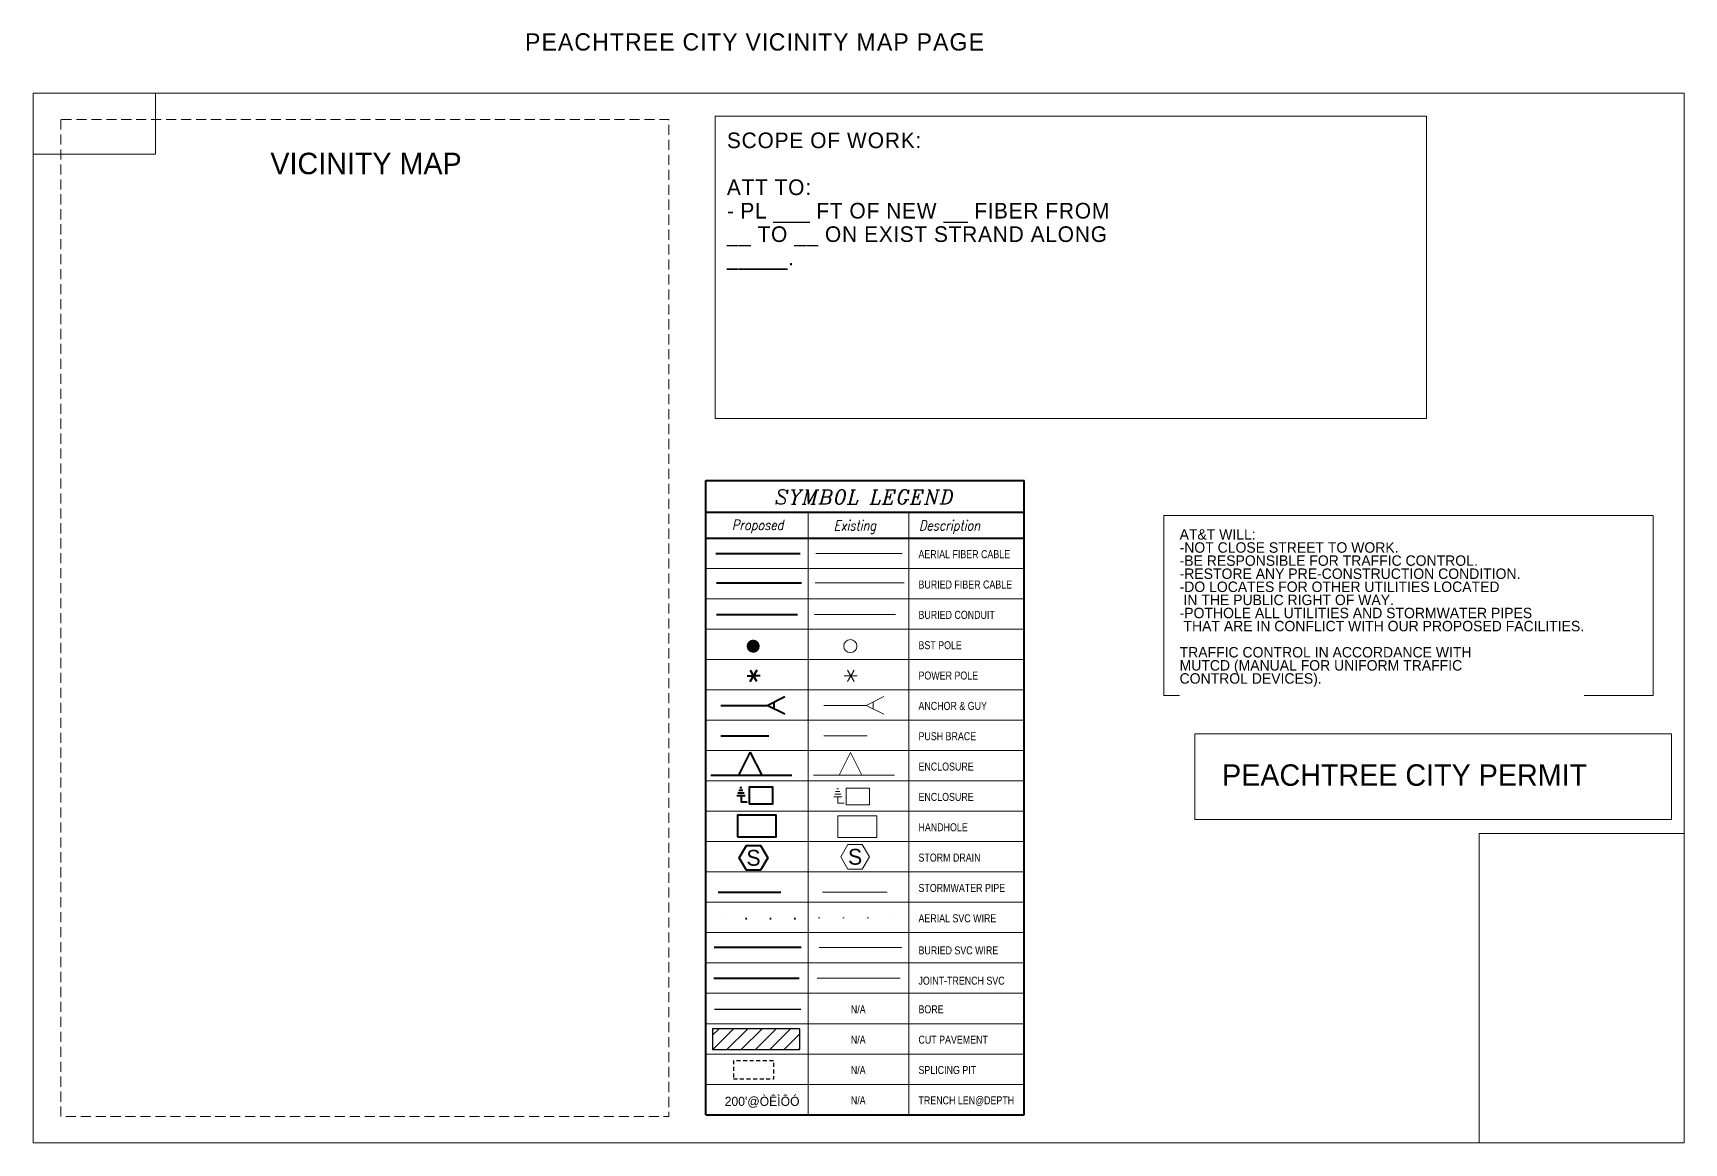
# Model space of a CAD drawing. Header units: feet. Extents: x -16154 to 3860, y -1534289809 to -1534279773.
# Drawn here: x -16133 to -14499, y -1534289431 to -1534288333 of the extents above; entities that cross this region are included whole.
import ezdxf
from ezdxf.enums import TextEntityAlignment as Align

# ---------------------------------------------------------------- set-up
doc = ezdxf.new("R2010")
doc.units = ezdxf.units.FT
doc.header["$MEASUREMENT"] = 0
for name, pattern in [('AerialDrop', [3, 0, -1.5, -1.5]), ('Buried', [41.5, 10, -0.75, -0.75, 30]), ('BurInnerduct', [41.5, 10, -0.75, -0.75, 30]), ('DGN Style 2', [6.514387, 3.908632, -2.605755]), ('Fence', [6.2, 2.5, -0.6, -0.6, 2.5])]:
    doc.linetypes.add(name, pattern=pattern)
for name, color, linetype, lineweight in [('Level 11', 7, 'Continuous', 0), ('Level 14', 7, 'Continuous', 0), ('Level 18', 7, 'Continuous', 0), ('Level 19', 7, 'Continuous', 0), ('Level 3', 7, 'Continuous', 0), ('Level 5', 7, 'Continuous', 0), ('Level 63', 7, 'Continuous', 0), ('Level 8', 7, 'Continuous', 0)]:
    doc.layers.add(name, color=color, linetype=linetype, lineweight=lineweight)
doc.styles.add('Style-ENGINEERING', font='ENGINEERING.shx')
doc.styles.add('Style-font000', font='font000.shx')
doc.styles.add('Style-font001', font='font001.shx')
doc.styles.add('Style-ITALICS', font='ITALICS.shx')
doc.styles.add('TelcoFixed', font='font000.shx', dxfattribs={"height": 9})
doc.styles.add('TelcoFixedNoMask', font='font000.shx', dxfattribs={"height": 9})

# ---------------------------------------------------------------- blocks, each defined once
blk = doc.blocks.new('NWPOLE_13')
at = {"layer": 'Level 5', "linetype": 'Continuous', "lineweight": 40}
h = blk.add_hatch(color=1, dxfattribs=at)
edge = h.paths.add_edge_path()
edge.add_arc((0, 0), 0.00322, 0, 360)
blk = doc.blocks.new('EXPOLE_2')
at = {"layer": 'Level 5', "color": 150, "linetype": 'Continuous', "lineweight": 13}
blk.add_circle((0, 0), 0.00322, dxfattribs=at)
blk = doc.blocks.new('MHE_2')
at = {"layer": 'Level 11', "color": 52, "linetype": 'Continuous', "lineweight": 13, "flags": 128}
blk.add_lwpolyline([(-0.00955, -0.00528), (0.00955, -0.00528), (0.00955, 0.00528), (-0.00955, 0.00528)], close=True, dxfattribs=at)
blk = doc.blocks.new('MHP_2')
at = {"layer": 'Level 11', "color": 1, "linetype": 'Continuous', "lineweight": 40, "flags": 128}
blk.add_lwpolyline([(-0.00955, -0.00528), (0.00955, -0.00528), (0.00955, 0.00528), (-0.00955, 0.00528)], close=True, dxfattribs=at)
blk = doc.blocks.new('ANCHP_2')
at = {"layer": 'Level 5', "color": 1, "linetype": 'Continuous', "lineweight": 40}
for p, q in [((0, 0), (0.00871, 0.0043)), ((0.00866, -0.00434), (0, 0)), ((0.00344, -0.00169), (0.00344, 0.00167))]:
    blk.add_line(p, q, dxfattribs=at)
blk = doc.blocks.new('ANCHE_2')
at = {"layer": 'Level 5', "color": 150, "linetype": 'Continuous', "lineweight": 13}
for p, q in [((0, 0), (0.00871, 0.0043)), ((0.00866, -0.00434), (0, 0)), ((0.00344, -0.00169), (0.00344, 0.00167))]:
    blk.add_line(p, q, dxfattribs=at)
blk = doc.blocks.new('POPOLE_4')
at = {"layer": 'Level 5', "color": 150, "linetype": 'Continuous', "lineweight": 13}
for p in [(-0.00161, 0.0028), (0.00161, 0.00279), (-0.00322, 0), (-0.00161, -0.00279), (0.00322, 0), (0.00161, -0.00279)]:
    blk.add_line(p, (0, 0), dxfattribs=at)
blk = doc.blocks.new('POPOLP_2')
at = {"layer": 'Level 5', "color": 1, "linetype": 'Continuous', "lineweight": 40}
for p in [(-0.00161, 0.0028), (0.00161, 0.00279), (-0.00322, 0), (-0.00161, -0.00279), (0.00322, 0), (0.00161, -0.00279)]:
    blk.add_line(p, (0, 0), dxfattribs=at)
blk = doc.blocks.new('ONUE_2')
at = {"layer": 'Level 14', "color": 135, "linetype": 'Continuous', "lineweight": 13, "flags": 128}
for points in [[(-0.0432, 0.0047), (-0.0316, 0.0047)], [(-0.0414, 0.0098), (-0.0338, 0.0098)], [(-0.0394, 0.0148), (-0.0358, 0.0148)], [(-0.045, -0.0003), (-0.0298, -0.0003)], [(-0.0374, -0.0003), (-0.0374, -0.012), (-0.0257, -0.012)]]:
    blk.add_lwpolyline(points, dxfattribs=at)
blk.add_lwpolyline([(-0.0219, -0.0156), (0.0219, -0.0156), (0.0219, 0.0156), (-0.0219, 0.0156)], close=True, dxfattribs=at)
blk = doc.blocks.new('ONUP_2')
at = {"layer": 'Level 14', "color": 1, "linetype": 'Continuous', "lineweight": 40, "flags": 128}
for points in [[(-0.0432, 0.0047), (-0.0316, 0.0047)], [(-0.0414, 0.0098), (-0.0338, 0.0098)], [(-0.0394, 0.0148), (-0.0358, 0.0148)], [(-0.045, -0.0003), (-0.0298, -0.0003)], [(-0.0374, -0.0003), (-0.0374, -0.012), (-0.0257, -0.012)]]:
    blk.add_lwpolyline(points, dxfattribs=at)
blk.add_lwpolyline([(-0.0219, -0.0156), (0.0219, -0.0156), (0.0219, 0.0156), (-0.0219, 0.0156)], close=True, dxfattribs=at)
blk = doc.blocks.new('STELPE')
at = {"layer": 'Level 5', "color": 7, "linetype": 'Continuous', "lineweight": 40, "flags": 128}
blk.add_lwpolyline([(3.57, 0), (1.78, -3.09), (-1.78, -3.09), (-3.57, 0), (-1.78, 3.09), (1.78, 3.09)], close=True, dxfattribs=at)
at = {"layer": 'Level 5', "color": 7, "linetype": 'Continuous', "lineweight": 40, "style": 'Style-ENGINEERING'}
blk.add_text('S', height=3.96, dxfattribs=at).set_placement((0, 0), align=Align.MIDDLE_CENTER)
blk = doc.blocks.new('STELPE_1')
at = {"layer": 'Level 5', "color": 7, "linetype": 'Continuous', "lineweight": 13, "flags": 128}
blk.add_lwpolyline([(3.57, 0), (1.78, -3.09), (-1.78, -3.09), (-3.57, 0), (-1.78, 3.09), (1.78, 3.09)], close=True, dxfattribs=at)
at = {"layer": 'Level 5', "color": 7, "linetype": 'Continuous', "lineweight": 13, "style": 'Style-ENGINEERING'}
blk.add_text('S', height=3.96, dxfattribs=at).set_placement((0, 0), align=Align.MIDDLE_CENTER)
blk = doc.blocks.new('*U4')
at = {"layer": 'Level 63', "color": 7, "linetype": 'Continuous', "lineweight": 0, "flags": 128}
blk.add_lwpolyline([(816.6, -518.9), (816.6, 518.9), (-816.6, 518.9), (-816.6, -518.9)], close=True, dxfattribs=at)
blk.add_lwpolyline([(816.6, -213.1), (613.9, -213.1), (613.9, -518.9)], dxfattribs=at)
blk = doc.blocks.new('*U3')
at = {"layer": 'Level 3', "color": 7, "linetype": 'Continuous', "lineweight": 0, "flags": 128}
blk.add_lwpolyline([(-816.6, 518.9), (-695.3, 518.9), (-695.3, 458.8), (-816.6, 458.8)], close=True, dxfattribs=at)
at = {"layer": 'Level 63', "color": 7, "linetype": 'Continuous', "lineweight": 0}
blk.add_blockref('*U4', (0, 0), dxfattribs=at)

msp = doc.modelspace()

# ---------------------------------------------------------------- hatches: boundary and pattern name
at = {"layer": 'Level 19', "linetype": 'Continuous', "lineweight": 13}
h = msp.add_hatch(dxfattribs=at)
h.set_pattern_fill('HATCH', color=2, style=0, pattern_type=2)
h.set_pattern_definition([(45, (-15460.295, -1534289338.437), (-7.071, 7.071), [])])
h.paths.add_polyline_path([(-15460.3, -1534289338.4), (-15374.1, -1534289338.4), (-15374.1, -1534289317.9), (-15460.3, -1534289317.9)], flags=0)

# ---------------------------------------------------------------- linework, layer by layer
at = {"color": 7, "linetype": 'Continuous', "lineweight": 0, "flags": 128}
msp.add_lwpolyline([(-15014.1, -1534288810.4), (-14530.1, -1534288810.4), (-14530.1, -1534288988.5), (-15014.1, -1534288988.5)], close=True, dxfattribs=at)
at = {"layer": 'Level 18', "color": 92, "linetype": 'Continuous', "lineweight": 40}
for p, q in [((-15467.1, -1534288775.9), (-15152.2, -1534288775.9)), ((-15467.1, -1534289402.8), (-15467.1, -1534288775.9)), ((-15152.2, -1534289402.8), (-15152.2, -1534288775.9)), ((-15467.1, -1534288807.1), (-15152.2, -1534288807.1)), ((-15467.1, -1534288832.8), (-15152.2, -1534288832.8)), ((-15467.1, -1534289402.8), (-15152.2, -1534289402.8))]:
    msp.add_line(p, q, dxfattribs=at)
at = {"layer": 'Level 18', "color": 92, "linetype": 'Continuous', "lineweight": 0}
for p, q in [((-15365.9, -1534289402.8), (-15365.9, -1534288807.1)), ((-15266.2, -1534289402.8), (-15266.2, -1534288807.1)), ((-15467.1, -1534288862.8), (-15152.2, -1534288862.8)), ((-15467.1, -1534288892.8), (-15152.2, -1534288892.8)), ((-15467.1, -1534288922.8), (-15152.2, -1534288922.8)), ((-15467.1, -1534288952.8), (-15152.2, -1534288952.8)), ((-15467.1, -1534288982.8), (-15152.2, -1534288982.8)), ((-15467.1, -1534289012.8), (-15152.2, -1534289012.8)), ((-15467.1, -1534289042.8), (-15152.2, -1534289042.8)), ((-15467.1, -1534289072.8), (-15152.2, -1534289072.8)), ((-15467.1, -1534289102.8), (-15152.2, -1534289102.8)), ((-15467.1, -1534289132.8), (-15152.2, -1534289132.8)), ((-15467.1, -1534289162.8), (-15152.2, -1534289162.8)), ((-15467.1, -1534289192.8), (-15152.2, -1534289192.8)), ((-15467.1, -1534289222.8), (-15152.2, -1534289222.8)), ((-15467.1, -1534289252.8), (-15152.2, -1534289252.8)), ((-15467.1, -1534289282.8), (-15152.2, -1534289282.8)), ((-15467.1, -1534289312.8), (-15152.2, -1534289312.8)), ((-15467.1, -1534289342.8), (-15152.2, -1534289342.8)), ((-15467.1, -1534289372.8), (-15152.2, -1534289372.8))]:
    msp.add_line(p, q, dxfattribs=at)
at = {"layer": 'Level 19', "lineweight": 30}
msp.add_line((-15458.6, -1534289298.3), (-15373.2, -1534289298.3), dxfattribs=at)
msp.add_line((-15458.6, -1534289298.3), (-15373.2, -1534289298.3), dxfattribs=at)
at = {"layer": 'Level 19', "color": 2, "linetype": 'Continuous', "lineweight": 30, "flags": 128}
msp.add_lwpolyline([(-15460.3, -1534289338.4), (-15374.1, -1534289338.4), (-15374.1, -1534289317.9), (-15460.3, -1534289317.9)], close=True, dxfattribs=at)
at = {"layer": 'Level 19', "color": 2, "linetype": 'DGN Style 2', "lineweight": 30, "flags": 128}
msp.add_lwpolyline([(-15439.8, -1534289367.5), (-15399.7, -1534289367.5), (-15399.7, -1534289349.5), (-15439.8, -1534289349.5)], close=True, dxfattribs=at)
at = {"layer": 'Level 5', "color": 1, "linetype": 'Continuous', "lineweight": 40, "ltscale": 8.0004, "flags": 128}
msp.add_lwpolyline([(-15457.2, -1534288848.1), (-15373.9, -1534288848.1)], dxfattribs=at)
at = {"layer": 'Level 5', "color": 150, "linetype": 'Continuous', "lineweight": 13, "ltscale": 8.0004, "flags": 128}
msp.add_lwpolyline([(-15358.1, -1534288848.1), (-15272.8, -1534288848.1)], dxfattribs=at)
at = {"layer": 'Level 5', "color": 1, "linetype": 'Continuous', "lineweight": 40, "ltscale": 8.003968, "flags": 128}
for points in [[(-15452.1, -1534288998.1), (-15406.4, -1534288998.1)], [(-15452.1, -1534289028.2), (-15404.6, -1534289028.2)]]:
    msp.add_lwpolyline(points, dxfattribs=at)
at = {"layer": 'Level 5', "color": 150, "linetype": 'Continuous', "lineweight": 13, "ltscale": 8.003968, "flags": 128}
for points in [[(-15350.3, -1534288998.1), (-15308.5, -1534288998.1)], [(-15350.3, -1534289028.2), (-15307.6, -1534289028.2)]]:
    msp.add_lwpolyline(points, dxfattribs=at)
at = {"layer": 'Level 5', "color": 1, "linetype": 'AerialDrop', "lineweight": 40, "ltscale": 8.003968, "flags": 128}
msp.add_lwpolyline([(-15378.9, -1534289208.7), (-15455.1, -1534289208.7)], dxfattribs=at)
at = {"layer": 'Level 5', "color": 150, "linetype": 'AerialDrop', "lineweight": 13, "ltscale": 8.003968, "flags": 128}
msp.add_lwpolyline([(-15355.1, -1534289208), (-15278.7, -1534289208)], dxfattribs=at)
at = {"layer": 'Level 63', "color": 7, "linetype": 'Continuous', "flags": 128}
msp.add_lwpolyline([(-15457.9, -1534288415.5), (-14754.2, -1534288415.5), (-14754.2, -1534288714.3), (-15457.9, -1534288714.3)], close=True, dxfattribs=at)
at = {"layer": 'Level 63', "color": 7, "linetype": 'Continuous', "lineweight": 13, "flags": 128}
msp.add_lwpolyline([(-14983.2, -1534289026.2), (-14511.7, -1534289026.2), (-14511.7, -1534289111), (-14983.2, -1534289111)], close=True, dxfattribs=at)
at = {"layer": 'Level 8', "color": 1, "linetype": 'Continuous', "lineweight": 40, "ltscale": 8.0004, "flags": 128}
for points in [[(-15456.5, -1534288877.1), (-15372.5, -1534288877.1)], [(-15454.8, -1534289182.8), (-15392.8, -1534289182.8)]]:
    msp.add_lwpolyline(points, dxfattribs=at)
at = {"layer": 'Level 8', "color": 33, "linetype": 'Continuous', "lineweight": 13, "ltscale": 8.0004, "flags": 128}
for points in [[(-15358.8, -1534288877.1), (-15270.7, -1534288877.1)], [(-15351.7, -1534289182.8), (-15287.8, -1534289182.8)]]:
    msp.add_lwpolyline(points, dxfattribs=at)
at = {"layer": 'Level 8', "color": 1, "linetype": 'BurInnerduct', "lineweight": 40, "ltscale": 8.0004, "flags": 128}
msp.add_lwpolyline([(-15456.5, -1534288908.1), (-15372.5, -1534288908.1)], dxfattribs=at)
at = {"layer": 'Level 8', "color": 33, "linetype": 'BurInnerduct', "lineweight": 13, "ltscale": 8.0004, "flags": 128}
msp.add_lwpolyline([(-15359.5, -1534288908.1), (-15270.7, -1534288908.1)], dxfattribs=at)
at = {"layer": 'Level 8', "color": 1, "linetype": 'Continuous', "lineweight": 40, "flags": 128}
msp.add_lwpolyline([(-15434.3, -1534289067.1), (-15423.1, -1534289044.6), (-15411.8, -1534289067.1)], dxfattribs=at)
at = {"layer": 'Level 8', "color": 33, "linetype": 'Continuous', "lineweight": 13, "flags": 128}
msp.add_lwpolyline([(-15335.3, -1534289067.1), (-15324, -1534289044.6), (-15312.8, -1534289067.1)], dxfattribs=at)
at = {"layer": 'Level 8', "color": 1, "linetype": 'Buried', "lineweight": 40, "ltscale": 8.003968, "flags": 128}
msp.add_lwpolyline([(-15462, -1534289067.1), (-15434.3, -1534289067.1), (-15411.8, -1534289067.1), (-15373.2, -1534289067.1)], dxfattribs=at)
at = {"layer": 'Level 8', "color": 33, "linetype": 'Buried', "lineweight": 13, "ltscale": 8.003968, "flags": 128}
msp.add_lwpolyline([(-15360.4, -1534289067.1), (-15335.3, -1534289067.1), (-15312.8, -1534289067.1), (-15272.5, -1534289067.1)], dxfattribs=at)
at = {"layer": 'Level 8', "color": 1, "linetype": 'Continuous', "lineweight": 40, "ltscale": 8.000368, "flags": 128}
msp.add_lwpolyline([(-15372.6, -1534289237.6), (-15458.9, -1534289237.6)], dxfattribs=at)
at = {"layer": 'Level 8', "color": 33, "linetype": 'Continuous', "lineweight": 13, "ltscale": 8.000368, "flags": 128}
msp.add_lwpolyline([(-15355, -1534289237.6), (-15273.3, -1534289237.6)], dxfattribs=at)
at = {"layer": 'Level 8', "color": 1, "linetype": 'Continuous', "lineweight": 40, "ltscale": 5.962461, "flags": 128}
msp.add_lwpolyline([(-15459, -1534289267.8), (-15374.7, -1534289267.8)], dxfattribs=at)
at = {"layer": 'Level 8', "color": 33, "linetype": 'Continuous', "lineweight": 13, "ltscale": 5.347428, "flags": 128}
msp.add_lwpolyline([(-15356.8, -1534289267.8), (-15274.8, -1534289267.8)], dxfattribs=at)

# ---------------------------------------------------------------- block references
at = {"layer": 'Level 11', "color": 1, "linetype": 'Continuous', "lineweight": 40, "xscale": 2015.992085011269, "yscale": 2015.992085011269, "zscale": 2015.992085011269}
msp.add_blockref('MHP_2', (-15416.6, -1534289117.3), dxfattribs=at)
at = {"layer": 'Level 11', "color": 52, "linetype": 'Continuous', "lineweight": 13, "xscale": 2015.992085011269, "yscale": 2015.992085011269, "zscale": 2015.992085011269}
msp.add_blockref('MHE_2', (-15317.3, -1534289118.1), dxfattribs=at)
at = {"layer": 'Level 14', "color": 1, "linetype": 'Continuous', "lineweight": 40, "xscale": 527.9953548084266, "yscale": 527.9953548084266, "zscale": 527.9953548084266}
msp.add_blockref('ONUP_2', (-15412.5, -1534289087.2), dxfattribs=at)
at = {"layer": 'Level 14', "color": 135, "linetype": 'Continuous', "lineweight": 13, "xscale": 527.9953548084266, "yscale": 527.9953548084266, "zscale": 527.9953548084266}
msp.add_blockref('ONUE_2', (-15316.8, -1534289088.3), dxfattribs=at)
at = {"layer": 'Level 5', "color": 1, "linetype": 'Continuous', "lineweight": 40, "xscale": 2015.992085011269, "yscale": 2015.992085011269, "zscale": 2015.992085011269}
for name, p in [('NWPOLE_13', (-15420.2, -1534288939.6)), ('POPOLP_2', (-15419.8, -1534288968.9)), ('ANCHP_2', (-15406.4, -1534288998.1))]:
    msp.add_blockref(name, p, dxfattribs=at)
at = {"layer": 'Level 5', "color": 150, "linetype": 'Continuous', "lineweight": 13, "xscale": 2015.992085011269, "yscale": 2015.992085011269, "zscale": 2015.992085011269}
for name, p in [('EXPOLE_2', (-15324.1, -1534288939.6)), ('POPOLE_4', (-15323.7, -1534288968.9)), ('ANCHE_2', (-15308.5, -1534288998.1))]:
    msp.add_blockref(name, p, dxfattribs=at)
at = {"layer": 'Level 5', "color": 7, "linetype": 'Continuous', "lineweight": 40, "xscale": 3.960413307954561, "yscale": 3.960413307954561, "zscale": 3.960413307954561}
msp.add_blockref('STELPE', (-15419.9, -1534289148.8), dxfattribs=at)
at = {"layer": 'Level 5', "color": 7, "linetype": 'Continuous', "lineweight": 13, "xscale": 3.960413307954561, "yscale": 3.960413307954561, "zscale": 3.960413307954561}
msp.add_blockref('STELPE_1', (-15319.4, -1534289147.8), dxfattribs=at)

# ---------------------------------------------------------------- texts
at = {"layer": 'Level 18', "color": 92, "linetype": 'Continuous', "lineweight": 30, "style": 'Style-ITALICS'}
for s, height, width, p in [('SYMBOL LEGEND', 14.024, 1.02171, (-15310.2, -1534288792.1)), ('Proposed', 9.89, 0.828117, (-15415.7, -1534288819.7)), ('Existing', 9.89, 0.828117, (-15319.5, -1534288820.2))]:
    msp.add_text(s, height=height, dxfattribs=dict(at, width=width)).set_placement(p, align=Align.MIDDLE_CENTER)
at = {"layer": 'Level 18', "color": 92, "linetype": 'Continuous', "lineweight": 30, "style": 'Style-ITALICS', "width": 0.828117}
msp.add_text('Description', height=9.895, dxfattribs=at).set_placement((-15256.1, -1534288820.2), align=Align.MIDDLE_LEFT)
at = {"layer": 'Level 18', "color": 92, "linetype": 'Continuous', "lineweight": 13, "style": 'Style-font001'}
for s, height, width, p in [('AERIAL FIBER CABLE', 7.916, 0.828248, (-15256.7, -1534288848.6)), ('BURIED FIBER CABLE', 7.916, 0.828248, (-15256.7, -1534288878.6)), ('BURIED CONDUIT', 7.916, 0.828248, (-15256.7, -1534288908.6)), ('BST POLE', 7.92, 0.828248, (-15256.7, -1534288938.6)), ('POWER POLE', 7.92, 0.828248, (-15256.7, -1534288968.6)), ('ANCHOR & GUY', 7.916, 0.828248, (-15256.7, -1534288998.6)), ('PUSH BRACE', 7.92, 0.828248, (-15256.7, -1534289028.6)), ('ENCLOSURE', 7.92, 0.828248, (-15256.7, -1534289058.6)), ('ENCLOSURE', 7.92, 0.828248, (-15256.7, -1534289088.6)), ('HANDHOLE', 7.92, 0.828248, (-15256.7, -1534289118.6)), ('STORM DRAIN', 7.916, 0.828248, (-15256.7, -1534289148.6)), ('STORMWATER PIPE', 7.916, 0.828248, (-15256.7, -1534289178.6)), ('AERIAL SVC WIRE', 7.916, 0.828248, (-15256.7, -1534289208.6)), ('BURIED SVC WIRE', 7.916, 0.828248, (-15256.7, -1534289240.3)), ('JOINT-TRENCH SVC', 7.916, 0.828248, (-15256.7, -1534289270.3)), ('BORE', 7.92, 0.828248, (-15256.7, -1534289298.6)), ('CUT PAVEMENT', 7.916, 0.828248, (-15256.7, -1534289328.6)), ('SPLICING PIT', 7.916, 0.828248, (-15256.7, -1534289358.6)), ('TRENCH LEN@DEPTH', 7.916, 0.828116, (-15256.7, -1534289388.6))]:
    msp.add_text(s, height=height, dxfattribs=dict(at, width=width)).set_placement(p, align=Align.MIDDLE_LEFT)
at = {"layer": 'Level 18', "color": 7, "linetype": 'Continuous', "lineweight": 13, "style": 'Style-font001', "width": 0.828248}
for p in [(-15323.6, -1534289298.6), (-15323.6, -1534289328.6), (-15323.6, -1534289358.6), (-15323.6, -1534289388.6)]:
    msp.add_text('N/A', height=7.92, dxfattribs=at).set_placement(p, align=Align.MIDDLE_LEFT)
at = {"layer": 'Level 18', "color": 7, "linetype": 'Continuous', "lineweight": 40, "insert": (-15645.9, -1534288333.6), "char_height": 17.038, "attachment_point": 1, "line_spacing_factor": 0.6, "style": 'TelcoFixed', "bg_fill": 3, "box_fill_scale": 1, "bg_fill_color": 178, "bg_fill_transparency": 0}
msp.add_mtext('\\T1.070;PEACHTREE CITY VICINITY MAP PAGE', dxfattribs=at)
at = {"layer": 'Level 19', "color": 2, "linetype": 'Continuous', "lineweight": 30, "insert": (-15448.4, -1534289395.9), "char_height": 9, "attachment_point": 7, "line_spacing_factor": 0.899913, "style": 'Style-font000'}
msp.add_mtext("200'@ÒÊÌÔÓ\\P", dxfattribs=at)
at = {"layer": 'Level 63', "color": 2, "linetype": 'Continuous', "insert": (-15446.2, -1534288431.7), "char_height": 15.458, "attachment_point": 1, "line_spacing_factor": 0.9, "style": 'TelcoFixedNoMask'}
msp.add_mtext('\\T1.055;SCOPE OF WORK:\\P\\PATT TO:\\P- PL ___ FT OF NEW __ FIBER FROM\\P__ TO __ ON EXIST STRAND ALONG\\P_____. \\P\\P', dxfattribs=at)
at = {"layer": 'Level 63', "color": 7, "linetype": 'Continuous', "lineweight": 13, "insert": (-15897.8, -1534288451.7), "char_height": 21.222, "attachment_point": 1, "line_spacing_factor": 0.6, "style": 'Style-font000', "bg_fill": 3, "box_fill_scale": 1, "bg_fill_color": 178, "bg_fill_transparency": 0}
msp.add_mtext('VICINITY MAP', dxfattribs=at)

# ---------------------------------------------------------------- next in the draw order: linework, layer by layer
at = {"layer": 'Level 18', "color": 7, "linetype": 'Fence', "lineweight": 0, "ltscale": 3.996, "flags": 128}
msp.add_lwpolyline([(-16105, -1534288418.9), (-16105, -1534289404.7), (-15503.5, -1534289404.7), (-15503.5, -1534288418.9), (-16105, -1534288418.9)], dxfattribs=at)

# ---------------------------------------------------------------- next in the draw order: texts
at = {"color": 7, "linetype": 'Continuous', "lineweight": 13, "insert": (-14998.4, -1534288823.9), "char_height": 10.338, "attachment_point": 1, "line_spacing_factor": 0.751172, "style": 'Style-font001', "bg_fill": 3, "box_fill_scale": 1, "bg_fill_color": 178, "bg_fill_transparency": 0}
msp.add_mtext('\\pt364.5;AT&T WILL:\\P-NOT CLOSE STREET TO WORK.\\P-BE RESPONSIBLE FOR TRAFFIC CONTROL.\\P-RESTORE ANY PRE-CONSTRUCTION CONDITION.\\P-DO LOCATES FOR OTHER UTILITIES LOCATED\\P IN THE PUBLIC RIGHT OF WAY.\\P-POTHOLE ALL UTILITIES AND STORMWATER PIPES\\P THAT ARE IN CONFLICT WITH OUR PROPOSED FACILITIES.\\P\\PTRAFFIC CONTROL IN ACCORDANCE WITH \\PMUTCD (MANUAL FOR UNIFORM TRAFFIC\\PCONTROL DEVICES).\\P\\P', dxfattribs=at)
at = {"layer": 'Level 63', "color": 7, "linetype": 'Continuous', "lineweight": 13, "insert": (-14956.4, -1534289056.4), "char_height": 21.222, "attachment_point": 1, "line_spacing_factor": 0.6, "style": 'Style-font000', "bg_fill": 3, "box_fill_scale": 1, "bg_fill_color": 178, "bg_fill_transparency": 0}
msp.add_mtext('PEACHTREE CITY PERMIT', dxfattribs=at)

# ---------------------------------------------------------------- next in the draw order: block references
at = {"layer": 'Level 63', "color": 7, "linetype": 'Continuous', "lineweight": 0}
msp.add_blockref('*U3', (-15316, -1534288911.8), dxfattribs=at)

doc.saveas('drawing.dxf')
